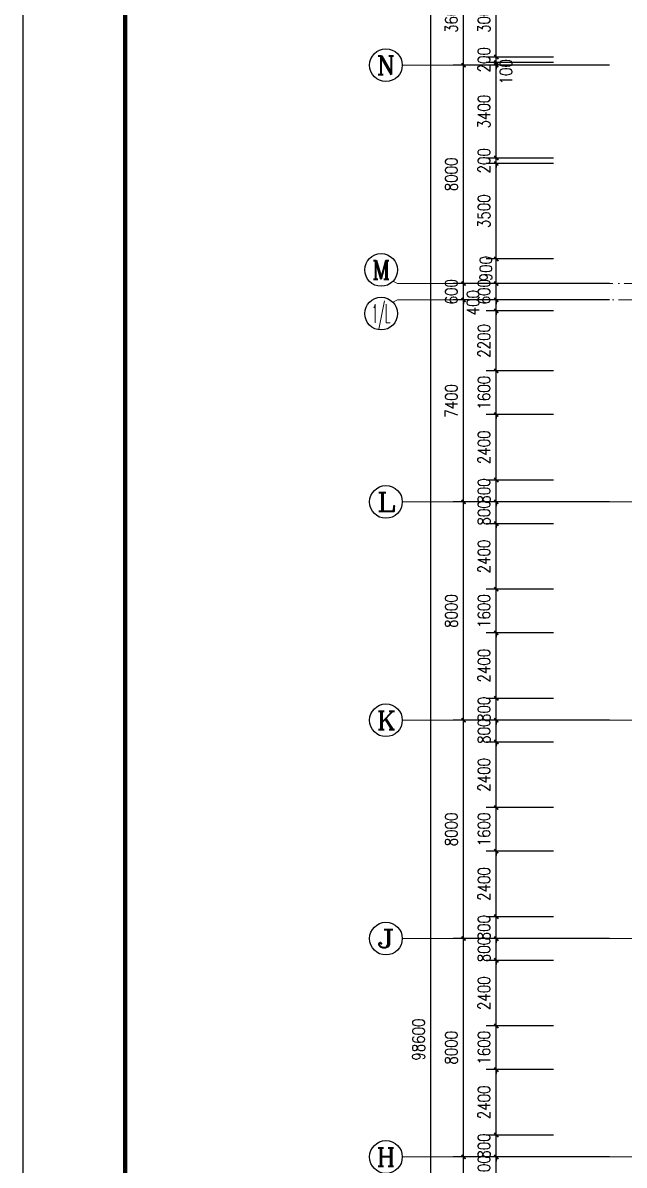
# Model space of a CAD drawing. Extents: x 1417642 to 3570900, y 124798 to 1191112.
# Drawn here: x 1417642 to 1439684, y 184533 to 226385 of the extents above; entities that cross this region are included whole.
import ezdxf
from ezdxf.enums import TextEntityAlignment as Align

# ---------------------------------------------------------------- set-up
doc = ezdxf.new("R2010")
doc.units = 0
doc.header["$LTSCALE"] = 1000
doc.header["$MEASUREMENT"] = 0
doc.linetypes.add('DOTE', pattern=[2.42, 2, -0.2, 0.02, -0.2])
doc.layers.get('0').update_dxf_attribs({"linetype": 'CONTINUOUS'})
doc.layers.get('Defpoints').update_dxf_attribs({"linetype": 'CONTINUOUS'})
for name, color, linetype in [('AXIS', 3, 'CONTINUOUS'), ('AXIS_TEXT', 7, 'CONTINUOUS'), ('DOTE', 1, 'DOTE'), ('PUB_DIM', 3, 'CONTINUOUS'), ('PUB_TITLE', 4, 'CONTINUOUS')]:
    doc.layers.add(name, color=color, linetype=linetype)
doc.styles.add('_TCH_AXIS', font='COMPLEX', dxfattribs={"bigfont": 'GBCBIG'})
doc.styles.add('DIM_FONT', font='SIMPLEX.shx', dxfattribs={"width": 0.8})
doc.dimstyles.new('DIMN150', dxfattribs={"dimscale": 1.5, "dimtxt": 300, "dimasz": 100, "dimexe": 250, "dimexo": 300, "dimgap": 150, "dimtad": 1, "dimdec": 0, "dimzin": 0, "dimdsep": 46, "dimtxsty": 'DIM_FONT', "dimblk": 'ARCHTICK', "dimcen": 0.09, "dimdle": 1.5, "dimclrt": 7, "dimazin": 2, "dimtfac": 1, "dimtdec": 0, "dimtix": 1, "dimtmove": 2, "dimatfit": 3, "dimldrblk": 'ARCHTICK', "dimfxl": 1, "dimtolj": 1, "dimtzin": 0, "dimarcsym": 0})

# ---------------------------------------------------------------- blocks, each defined once
blk = doc.blocks.new('_ArchTick')
at = {"color": 0, "linetype": 'ByBlock', "const_width": 0.4}
blk.add_lwpolyline([(-0.5, -0.5), (0.5, 0.5)], dxfattribs=at)
blk = doc.blocks.new('*D319')
at = {"layer": 'Defpoints', "color": 0}
for p in [(1432597, 238433), (1436104, 238433), (1436104, 139833)]:
    blk.add_point(p, dxfattribs=at)
at = {"layer": 'PUB_DIM', "color": 0, "lineweight": -2}
for p, q in [((1435654, 238433), (1432222, 238433)), ((1432597, 139830), (1432597, 238435)), ((1435654, 139833), (1432222, 139833))]:
    blk.add_line(p, q, dxfattribs=at)
at = {"layer": 'PUB_DIM', "color": 0, "lineweight": -2, "xscale": 150, "yscale": 150, "zscale": 150}
for p, rotation in [((1432597, 238433), 90), ((1432597, 139833), 270)]:
    blk.add_blockref('_ArchTick', p, dxfattribs=dict(at, rotation=rotation))
at = {"layer": 'PUB_DIM', "color": 7, "insert": (1432147, 189133), "char_height": 450, "attachment_point": 5, "rotation": 90, "style": 'DIM_FONT'}
blk.add_mtext('\\A1;98600', dxfattribs=at)
blk = doc.blocks.new('*D321')
at = {"layer": 'AXIS', "color": 0, "lineweight": -2}
for p, q in [((1439146, 228433), (1433422, 228433)), ((1433797, 224830), (1433797, 228435)), ((1439146, 224833), (1433422, 224833))]:
    blk.add_line(p, q, dxfattribs=at)
at = {"layer": 'Defpoints', "color": 0}
for p in [(1433797, 228433), (1439596, 228433), (1439596, 224833)]:
    blk.add_point(p, dxfattribs=at)
at = {"layer": 'AXIS', "color": 0, "lineweight": -2, "xscale": 150, "yscale": 150, "zscale": 150}
for p, rotation in [((1433797, 228433), 90), ((1433797, 224833), 270)]:
    blk.add_blockref('_ArchTick', p, dxfattribs=dict(at, rotation=rotation))
at = {"layer": 'AXIS', "color": 7, "insert": (1433347, 226633), "char_height": 450, "attachment_point": 5, "rotation": 90, "style": 'DIM_FONT'}
blk.add_mtext('\\A1;3600', dxfattribs=at)
blk = doc.blocks.new('*D322')
at = {"layer": 'AXIS', "color": 0, "lineweight": -2}
for p, q in [((1439146, 224833), (1433422, 224833)), ((1433797, 216830), (1433797, 224835)), ((1439146, 216833), (1433422, 216833))]:
    blk.add_line(p, q, dxfattribs=at)
at = {"layer": 'Defpoints', "color": 0}
for p in [(1433797, 224833), (1439596, 224833), (1439596, 216833)]:
    blk.add_point(p, dxfattribs=at)
at = {"layer": 'AXIS', "color": 0, "lineweight": -2, "xscale": 150, "yscale": 150, "zscale": 150}
for p, rotation in [((1433797, 224833), 90), ((1433797, 216833), 270)]:
    blk.add_blockref('_ArchTick', p, dxfattribs=dict(at, rotation=rotation))
at = {"layer": 'AXIS', "color": 7, "insert": (1433347, 220833), "char_height": 450, "attachment_point": 5, "rotation": 90, "style": 'DIM_FONT'}
blk.add_mtext('\\A1;8000', dxfattribs=at)
blk = doc.blocks.new('*D323')
at = {"layer": 'AXIS', "color": 0, "lineweight": -2}
for p, q in [((1439146, 216833), (1433422, 216833)), ((1433797, 216833), (1433797, 216983)), ((1433797, 216233), (1433797, 216833)), ((1439146, 216233), (1433422, 216233)), ((1433797, 216233), (1433797, 216083))]:
    blk.add_line(p, q, dxfattribs=at)
at = {"layer": 'Defpoints', "color": 0}
for p in [(1433797, 216833), (1439596, 216833), (1439596, 216233)]:
    blk.add_point(p, dxfattribs=at)
at = {"layer": 'AXIS', "color": 0, "lineweight": -2, "xscale": 150, "yscale": 150, "zscale": 150}
for p, rotation in [((1433797, 216833), 270), ((1433797, 216233), 90)]:
    blk.add_blockref('_ArchTick', p, dxfattribs=dict(at, rotation=rotation))
at = {"layer": 'AXIS', "color": 7, "insert": (1433347, 216533), "char_height": 450, "attachment_point": 5, "rotation": 90, "style": 'DIM_FONT'}
blk.add_mtext('\\A1;600', dxfattribs=at)
blk = doc.blocks.new('*D324')
at = {"layer": 'AXIS', "color": 0, "lineweight": -2}
for p, q in [((1439146, 216233), (1433422, 216233)), ((1433797, 208830), (1433797, 216235)), ((1439146, 208833), (1433422, 208833))]:
    blk.add_line(p, q, dxfattribs=at)
at = {"layer": 'Defpoints', "color": 0}
for p in [(1433797, 216233), (1439596, 216233), (1439596, 208833)]:
    blk.add_point(p, dxfattribs=at)
at = {"layer": 'AXIS', "color": 0, "lineweight": -2, "xscale": 150, "yscale": 150, "zscale": 150}
for p, rotation in [((1433797, 216233), 90), ((1433797, 208833), 270)]:
    blk.add_blockref('_ArchTick', p, dxfattribs=dict(at, rotation=rotation))
at = {"layer": 'AXIS', "color": 7, "insert": (1433347, 212533), "char_height": 450, "attachment_point": 5, "rotation": 90, "style": 'DIM_FONT'}
blk.add_mtext('\\A1;7400', dxfattribs=at)
blk = doc.blocks.new('*D325')
at = {"layer": 'AXIS', "color": 0, "lineweight": -2}
for p, q in [((1439146, 208833), (1433422, 208833)), ((1433797, 200830), (1433797, 208835)), ((1439146, 200833), (1433422, 200833))]:
    blk.add_line(p, q, dxfattribs=at)
at = {"layer": 'Defpoints', "color": 0}
for p in [(1433797, 208833), (1439596, 208833), (1439596, 200833)]:
    blk.add_point(p, dxfattribs=at)
at = {"layer": 'AXIS', "color": 0, "lineweight": -2, "xscale": 150, "yscale": 150, "zscale": 150}
for p, rotation in [((1433797, 208833), 90), ((1433797, 200833), 270)]:
    blk.add_blockref('_ArchTick', p, dxfattribs=dict(at, rotation=rotation))
at = {"layer": 'AXIS', "color": 7, "insert": (1433347, 204833), "char_height": 450, "attachment_point": 5, "rotation": 90, "style": 'DIM_FONT'}
blk.add_mtext('\\A1;8000', dxfattribs=at)
blk = doc.blocks.new('*D326')
at = {"layer": 'AXIS', "color": 0, "lineweight": -2}
for p, q in [((1439146, 200833), (1433422, 200833)), ((1433797, 192830), (1433797, 200835)), ((1439146, 192833), (1433422, 192833))]:
    blk.add_line(p, q, dxfattribs=at)
at = {"layer": 'Defpoints', "color": 0}
for p in [(1433797, 200833), (1439596, 200833), (1439596, 192833)]:
    blk.add_point(p, dxfattribs=at)
at = {"layer": 'AXIS', "color": 0, "lineweight": -2, "xscale": 150, "yscale": 150, "zscale": 150}
for p, rotation in [((1433797, 200833), 90), ((1433797, 192833), 270)]:
    blk.add_blockref('_ArchTick', p, dxfattribs=dict(at, rotation=rotation))
at = {"layer": 'AXIS', "color": 7, "insert": (1433347, 196833), "char_height": 450, "attachment_point": 5, "rotation": 90, "style": 'DIM_FONT'}
blk.add_mtext('\\A1;8000', dxfattribs=at)
blk = doc.blocks.new('*D327')
at = {"layer": 'AXIS', "color": 0, "lineweight": -2}
for p, q in [((1439146, 192833), (1433422, 192833)), ((1433797, 184830), (1433797, 192835)), ((1439146, 184833), (1433422, 184833))]:
    blk.add_line(p, q, dxfattribs=at)
at = {"layer": 'Defpoints', "color": 0}
for p in [(1433797, 192833), (1439596, 192833), (1439596, 184833)]:
    blk.add_point(p, dxfattribs=at)
at = {"layer": 'AXIS', "color": 0, "lineweight": -2, "xscale": 150, "yscale": 150, "zscale": 150}
for p, rotation in [((1433797, 192833), 90), ((1433797, 184833), 270)]:
    blk.add_blockref('_ArchTick', p, dxfattribs=dict(at, rotation=rotation))
at = {"layer": 'AXIS', "color": 7, "insert": (1433347, 188833), "char_height": 450, "attachment_point": 5, "rotation": 90, "style": 'DIM_FONT'}
blk.add_mtext('\\A1;8000', dxfattribs=at)
blk = doc.blocks.new('*D328')
at = {"layer": 'AXIS', "color": 0, "lineweight": -2}
for p, q in [((1439146, 184833), (1433422, 184833)), ((1433797, 176830), (1433797, 184835)), ((1439146, 176833), (1433422, 176833))]:
    blk.add_line(p, q, dxfattribs=at)
at = {"layer": 'Defpoints', "color": 0}
for p in [(1433797, 184833), (1439596, 184833), (1439596, 176833)]:
    blk.add_point(p, dxfattribs=at)
at = {"layer": 'AXIS', "color": 0, "lineweight": -2, "xscale": 150, "yscale": 150, "zscale": 150}
for p, rotation in [((1433797, 184833), 90), ((1433797, 176833), 270)]:
    blk.add_blockref('_ArchTick', p, dxfattribs=dict(at, rotation=rotation))
at = {"layer": 'AXIS', "color": 7, "insert": (1433347, 180833), "char_height": 450, "attachment_point": 5, "rotation": 90, "style": 'DIM_FONT'}
blk.add_mtext('\\A1;8000', dxfattribs=at)
blk = doc.blocks.new('*D394')
at = {"layer": 'Defpoints', "color": 0}
for p in [(1434997, 216833), (1437546, 216833), (1437546, 216233)]:
    blk.add_point(p, dxfattribs=at)
at = {"layer": 'PUB_DIM', "color": 0, "lineweight": -2}
for p, q in [((1437096, 216833), (1434622, 216833)), ((1434997, 216833), (1434997, 216983)), ((1434997, 216233), (1434997, 216833)), ((1437096, 216233), (1434622, 216233)), ((1434997, 216233), (1434997, 216083))]:
    blk.add_line(p, q, dxfattribs=at)
at = {"layer": 'PUB_DIM', "color": 0, "lineweight": -2, "xscale": 150, "yscale": 150, "zscale": 150}
for p, rotation in [((1434997, 216833), 270), ((1434997, 216233), 90)]:
    blk.add_blockref('_ArchTick', p, dxfattribs=dict(at, rotation=rotation))
at = {"layer": 'PUB_DIM', "color": 7, "insert": (1434547, 216533), "char_height": 450, "attachment_point": 5, "rotation": 90, "style": 'DIM_FONT'}
blk.add_mtext('\\A1;600', dxfattribs=at)
blk = doc.blocks.new('*D395')
at = {"layer": 'Defpoints', "color": 0}
for p in [(1434997, 216233), (1437546, 216233), (1437546, 215833)]:
    blk.add_point(p, dxfattribs=at)
at = {"layer": 'PUB_DIM', "color": 0, "lineweight": -2}
for p, q in [((1434997, 216233), (1434997, 216383)), ((1437096, 216233), (1434622, 216233)), ((1434997, 215833), (1434997, 216233)), ((1437096, 215833), (1434622, 215833)), ((1434997, 215833), (1434997, 215683))]:
    blk.add_line(p, q, dxfattribs=at)
at = {"layer": 'PUB_DIM', "color": 0, "lineweight": -2, "xscale": 150, "yscale": 150, "zscale": 150}
for p, rotation in [((1434997, 216233), 270), ((1434997, 215833), 90)]:
    blk.add_blockref('_ArchTick', p, dxfattribs=dict(at, rotation=rotation))
at = {"layer": 'PUB_DIM', "color": 7, "insert": (1434145, 216133), "char_height": 450, "attachment_point": 5, "rotation": 90, "style": 'DIM_FONT'}
blk.add_mtext('\\A1;400', dxfattribs=at)
blk = doc.blocks.new('*D396')
at = {"layer": 'Defpoints', "color": 0}
for p in [(1434997, 215833), (1437546, 215833), (1437546, 213633)]:
    blk.add_point(p, dxfattribs=at)
at = {"layer": 'PUB_DIM', "color": 0, "lineweight": -2}
for p, q in [((1437096, 215833), (1434622, 215833)), ((1434997, 213630), (1434997, 215835)), ((1437096, 213633), (1434622, 213633))]:
    blk.add_line(p, q, dxfattribs=at)
at = {"layer": 'PUB_DIM', "color": 0, "lineweight": -2, "xscale": 150, "yscale": 150, "zscale": 150}
for p, rotation in [((1434997, 215833), 90), ((1434997, 213633), 270)]:
    blk.add_blockref('_ArchTick', p, dxfattribs=dict(at, rotation=rotation))
at = {"layer": 'PUB_DIM', "color": 7, "insert": (1434547, 214733), "char_height": 450, "attachment_point": 5, "rotation": 90, "style": 'DIM_FONT'}
blk.add_mtext('\\A1;2200', dxfattribs=at)
blk = doc.blocks.new('*D397')
at = {"layer": 'Defpoints', "color": 0}
for p in [(1434997, 213633), (1437546, 213633), (1437546, 212033)]:
    blk.add_point(p, dxfattribs=at)
at = {"layer": 'PUB_DIM', "color": 0, "lineweight": -2}
for p, q in [((1437096, 213633), (1434622, 213633)), ((1434997, 213633), (1434997, 213783)), ((1434997, 212033), (1434997, 213633)), ((1437096, 212033), (1434622, 212033)), ((1434997, 212033), (1434997, 211883))]:
    blk.add_line(p, q, dxfattribs=at)
at = {"layer": 'PUB_DIM', "color": 0, "lineweight": -2, "xscale": 150, "yscale": 150, "zscale": 150}
for p, rotation in [((1434997, 213633), 270), ((1434997, 212033), 90)]:
    blk.add_blockref('_ArchTick', p, dxfattribs=dict(at, rotation=rotation))
at = {"layer": 'PUB_DIM', "color": 7, "insert": (1434547, 212833), "char_height": 450, "attachment_point": 5, "rotation": 90, "style": 'DIM_FONT'}
blk.add_mtext('\\A1;1600', dxfattribs=at)
blk = doc.blocks.new('*D398')
at = {"layer": 'Defpoints', "color": 0}
for p in [(1434997, 212033), (1437546, 212033), (1437546, 209633)]:
    blk.add_point(p, dxfattribs=at)
at = {"layer": 'PUB_DIM', "color": 0, "lineweight": -2}
for p, q in [((1437096, 212033), (1434622, 212033)), ((1434997, 209630), (1434997, 212035)), ((1437096, 209633), (1434622, 209633))]:
    blk.add_line(p, q, dxfattribs=at)
at = {"layer": 'PUB_DIM', "color": 0, "lineweight": -2, "xscale": 150, "yscale": 150, "zscale": 150}
for p, rotation in [((1434997, 212033), 90), ((1434997, 209633), 270)]:
    blk.add_blockref('_ArchTick', p, dxfattribs=dict(at, rotation=rotation))
at = {"layer": 'PUB_DIM', "color": 7, "insert": (1434547, 210833), "char_height": 450, "attachment_point": 5, "rotation": 90, "style": 'DIM_FONT'}
blk.add_mtext('\\A1;2400', dxfattribs=at)
blk = doc.blocks.new('*D399')
at = {"layer": 'Defpoints', "color": 0}
for p in [(1434997, 209633), (1437546, 209633), (1437546, 208833)]:
    blk.add_point(p, dxfattribs=at)
at = {"layer": 'PUB_DIM', "color": 0, "lineweight": -2}
for p, q in [((1434997, 209633), (1434997, 209783)), ((1437096, 209633), (1434622, 209633)), ((1434997, 208833), (1434997, 209633)), ((1437096, 208833), (1434622, 208833)), ((1434997, 208833), (1434997, 208683))]:
    blk.add_line(p, q, dxfattribs=at)
at = {"layer": 'PUB_DIM', "color": 0, "lineweight": -2, "xscale": 150, "yscale": 150, "zscale": 150}
for p, rotation in [((1434997, 209633), 270), ((1434997, 208833), 90)]:
    blk.add_blockref('_ArchTick', p, dxfattribs=dict(at, rotation=rotation))
at = {"layer": 'PUB_DIM', "color": 7, "insert": (1434547, 209233), "char_height": 450, "attachment_point": 5, "rotation": 90, "style": 'DIM_FONT'}
blk.add_mtext('\\A1;800', dxfattribs=at)
blk = doc.blocks.new('*D400')
at = {"layer": 'Defpoints', "color": 0}
for p in [(1434997, 208833), (1437546, 208833), (1437546, 208033)]:
    blk.add_point(p, dxfattribs=at)
at = {"layer": 'PUB_DIM', "color": 0, "lineweight": -2}
for p, q in [((1434997, 208833), (1434997, 208983)), ((1437096, 208833), (1434622, 208833)), ((1434997, 208033), (1434997, 208833)), ((1437096, 208033), (1434622, 208033)), ((1434997, 208033), (1434997, 207883))]:
    blk.add_line(p, q, dxfattribs=at)
at = {"layer": 'PUB_DIM', "color": 0, "lineweight": -2, "xscale": 150, "yscale": 150, "zscale": 150}
for p, rotation in [((1434997, 208833), 270), ((1434997, 208033), 90)]:
    blk.add_blockref('_ArchTick', p, dxfattribs=dict(at, rotation=rotation))
at = {"layer": 'PUB_DIM', "color": 7, "insert": (1434547, 208433), "char_height": 450, "attachment_point": 5, "rotation": 90, "style": 'DIM_FONT'}
blk.add_mtext('\\A1;800', dxfattribs=at)
blk = doc.blocks.new('*D401')
at = {"layer": 'Defpoints', "color": 0}
for p in [(1434997, 208033), (1437546, 208033), (1437546, 205633)]:
    blk.add_point(p, dxfattribs=at)
at = {"layer": 'PUB_DIM', "color": 0, "lineweight": -2}
for p, q in [((1437096, 208033), (1434622, 208033)), ((1434997, 205630), (1434997, 208035)), ((1437096, 205633), (1434622, 205633))]:
    blk.add_line(p, q, dxfattribs=at)
at = {"layer": 'PUB_DIM', "color": 0, "lineweight": -2, "xscale": 150, "yscale": 150, "zscale": 150}
for p, rotation in [((1434997, 208033), 90), ((1434997, 205633), 270)]:
    blk.add_blockref('_ArchTick', p, dxfattribs=dict(at, rotation=rotation))
at = {"layer": 'PUB_DIM', "color": 7, "insert": (1434547, 206833), "char_height": 450, "attachment_point": 5, "rotation": 90, "style": 'DIM_FONT'}
blk.add_mtext('\\A1;2400', dxfattribs=at)
blk = doc.blocks.new('*D402')
at = {"layer": 'Defpoints', "color": 0}
for p in [(1434997, 205633), (1437546, 205633), (1437546, 204033)]:
    blk.add_point(p, dxfattribs=at)
at = {"layer": 'PUB_DIM', "color": 0, "lineweight": -2}
for p, q in [((1437096, 205633), (1434622, 205633)), ((1434997, 205633), (1434997, 205783)), ((1434997, 204033), (1434997, 205633)), ((1437096, 204033), (1434622, 204033)), ((1434997, 204033), (1434997, 203883))]:
    blk.add_line(p, q, dxfattribs=at)
at = {"layer": 'PUB_DIM', "color": 0, "lineweight": -2, "xscale": 150, "yscale": 150, "zscale": 150}
for p, rotation in [((1434997, 205633), 270), ((1434997, 204033), 90)]:
    blk.add_blockref('_ArchTick', p, dxfattribs=dict(at, rotation=rotation))
at = {"layer": 'PUB_DIM', "color": 7, "insert": (1434547, 204833), "char_height": 450, "attachment_point": 5, "rotation": 90, "style": 'DIM_FONT'}
blk.add_mtext('\\A1;1600', dxfattribs=at)
blk = doc.blocks.new('*D403')
at = {"layer": 'Defpoints', "color": 0}
for p in [(1434997, 204033), (1437546, 204033), (1437546, 201633)]:
    blk.add_point(p, dxfattribs=at)
at = {"layer": 'PUB_DIM', "color": 0, "lineweight": -2}
for p, q in [((1437096, 204033), (1434622, 204033)), ((1434997, 201630), (1434997, 204035)), ((1437096, 201633), (1434622, 201633))]:
    blk.add_line(p, q, dxfattribs=at)
at = {"layer": 'PUB_DIM', "color": 0, "lineweight": -2, "xscale": 150, "yscale": 150, "zscale": 150}
for p, rotation in [((1434997, 204033), 90), ((1434997, 201633), 270)]:
    blk.add_blockref('_ArchTick', p, dxfattribs=dict(at, rotation=rotation))
at = {"layer": 'PUB_DIM', "color": 7, "insert": (1434547, 202833), "char_height": 450, "attachment_point": 5, "rotation": 90, "style": 'DIM_FONT'}
blk.add_mtext('\\A1;2400', dxfattribs=at)
blk = doc.blocks.new('*D404')
at = {"layer": 'Defpoints', "color": 0}
for p in [(1434997, 201633), (1437546, 201633), (1437546, 200833)]:
    blk.add_point(p, dxfattribs=at)
at = {"layer": 'PUB_DIM', "color": 0, "lineweight": -2}
for p, q in [((1434997, 201633), (1434997, 201783)), ((1437096, 201633), (1434622, 201633)), ((1434997, 200833), (1434997, 201633)), ((1437096, 200833), (1434622, 200833)), ((1434997, 200833), (1434997, 200683))]:
    blk.add_line(p, q, dxfattribs=at)
at = {"layer": 'PUB_DIM', "color": 0, "lineweight": -2, "xscale": 150, "yscale": 150, "zscale": 150}
for p, rotation in [((1434997, 201633), 270), ((1434997, 200833), 90)]:
    blk.add_blockref('_ArchTick', p, dxfattribs=dict(at, rotation=rotation))
at = {"layer": 'PUB_DIM', "color": 7, "insert": (1434547, 201233), "char_height": 450, "attachment_point": 5, "rotation": 90, "style": 'DIM_FONT'}
blk.add_mtext('\\A1;800', dxfattribs=at)
blk = doc.blocks.new('*D405')
at = {"layer": 'Defpoints', "color": 0}
for p in [(1434997, 200833), (1437546, 200833), (1437546, 200033)]:
    blk.add_point(p, dxfattribs=at)
at = {"layer": 'PUB_DIM', "color": 0, "lineweight": -2}
for p, q in [((1434997, 200833), (1434997, 200983)), ((1437096, 200833), (1434622, 200833)), ((1434997, 200033), (1434997, 200833)), ((1437096, 200033), (1434622, 200033)), ((1434997, 200033), (1434997, 199883))]:
    blk.add_line(p, q, dxfattribs=at)
at = {"layer": 'PUB_DIM', "color": 0, "lineweight": -2, "xscale": 150, "yscale": 150, "zscale": 150}
for p, rotation in [((1434997, 200833), 270), ((1434997, 200033), 90)]:
    blk.add_blockref('_ArchTick', p, dxfattribs=dict(at, rotation=rotation))
at = {"layer": 'PUB_DIM', "color": 7, "insert": (1434547, 200433), "char_height": 450, "attachment_point": 5, "rotation": 90, "style": 'DIM_FONT'}
blk.add_mtext('\\A1;800', dxfattribs=at)
blk = doc.blocks.new('*D406')
at = {"layer": 'Defpoints', "color": 0}
for p in [(1434997, 200033), (1437546, 200033), (1437546, 197633)]:
    blk.add_point(p, dxfattribs=at)
at = {"layer": 'PUB_DIM', "color": 0, "lineweight": -2}
for p, q in [((1437096, 200033), (1434622, 200033)), ((1434997, 197630), (1434997, 200035)), ((1437096, 197633), (1434622, 197633))]:
    blk.add_line(p, q, dxfattribs=at)
at = {"layer": 'PUB_DIM', "color": 0, "lineweight": -2, "xscale": 150, "yscale": 150, "zscale": 150}
for p, rotation in [((1434997, 200033), 90), ((1434997, 197633), 270)]:
    blk.add_blockref('_ArchTick', p, dxfattribs=dict(at, rotation=rotation))
at = {"layer": 'PUB_DIM', "color": 7, "insert": (1434547, 198833), "char_height": 450, "attachment_point": 5, "rotation": 90, "style": 'DIM_FONT'}
blk.add_mtext('\\A1;2400', dxfattribs=at)
blk = doc.blocks.new('*D407')
at = {"layer": 'Defpoints', "color": 0}
for p in [(1434997, 197633), (1437546, 197633), (1437546, 196033)]:
    blk.add_point(p, dxfattribs=at)
at = {"layer": 'PUB_DIM', "color": 0, "lineweight": -2}
for p, q in [((1437096, 197633), (1434622, 197633)), ((1434997, 197633), (1434997, 197783)), ((1434997, 196033), (1434997, 197633)), ((1437096, 196033), (1434622, 196033)), ((1434997, 196033), (1434997, 195883))]:
    blk.add_line(p, q, dxfattribs=at)
at = {"layer": 'PUB_DIM', "color": 0, "lineweight": -2, "xscale": 150, "yscale": 150, "zscale": 150}
for p, rotation in [((1434997, 197633), 270), ((1434997, 196033), 90)]:
    blk.add_blockref('_ArchTick', p, dxfattribs=dict(at, rotation=rotation))
at = {"layer": 'PUB_DIM', "color": 7, "insert": (1434547, 196833), "char_height": 450, "attachment_point": 5, "rotation": 90, "style": 'DIM_FONT'}
blk.add_mtext('\\A1;1600', dxfattribs=at)
blk = doc.blocks.new('*D408')
at = {"layer": 'Defpoints', "color": 0}
for p in [(1434997, 196033), (1437546, 196033), (1437546, 193633)]:
    blk.add_point(p, dxfattribs=at)
at = {"layer": 'PUB_DIM', "color": 0, "lineweight": -2}
for p, q in [((1437096, 196033), (1434622, 196033)), ((1434997, 193630), (1434997, 196035)), ((1437096, 193633), (1434622, 193633))]:
    blk.add_line(p, q, dxfattribs=at)
at = {"layer": 'PUB_DIM', "color": 0, "lineweight": -2, "xscale": 150, "yscale": 150, "zscale": 150}
for p, rotation in [((1434997, 196033), 90), ((1434997, 193633), 270)]:
    blk.add_blockref('_ArchTick', p, dxfattribs=dict(at, rotation=rotation))
at = {"layer": 'PUB_DIM', "color": 7, "insert": (1434547, 194833), "char_height": 450, "attachment_point": 5, "rotation": 90, "style": 'DIM_FONT'}
blk.add_mtext('\\A1;2400', dxfattribs=at)
blk = doc.blocks.new('*D409')
at = {"layer": 'Defpoints', "color": 0}
for p in [(1434997, 193633), (1437546, 193633), (1437546, 192833)]:
    blk.add_point(p, dxfattribs=at)
at = {"layer": 'PUB_DIM', "color": 0, "lineweight": -2}
for p, q in [((1434997, 193633), (1434997, 193783)), ((1437096, 193633), (1434622, 193633)), ((1434997, 192833), (1434997, 193633)), ((1437096, 192833), (1434622, 192833)), ((1434997, 192833), (1434997, 192683))]:
    blk.add_line(p, q, dxfattribs=at)
at = {"layer": 'PUB_DIM', "color": 0, "lineweight": -2, "xscale": 150, "yscale": 150, "zscale": 150}
for p, rotation in [((1434997, 193633), 270), ((1434997, 192833), 90)]:
    blk.add_blockref('_ArchTick', p, dxfattribs=dict(at, rotation=rotation))
at = {"layer": 'PUB_DIM', "color": 7, "insert": (1434547, 193233), "char_height": 450, "attachment_point": 5, "rotation": 90, "style": 'DIM_FONT'}
blk.add_mtext('\\A1;800', dxfattribs=at)
blk = doc.blocks.new('*D410')
at = {"layer": 'Defpoints', "color": 0}
for p in [(1434997, 192833), (1437546, 192833), (1437546, 192033)]:
    blk.add_point(p, dxfattribs=at)
at = {"layer": 'PUB_DIM', "color": 0, "lineweight": -2}
for p, q in [((1434997, 192833), (1434997, 192983)), ((1437096, 192833), (1434622, 192833)), ((1434997, 192033), (1434997, 192833)), ((1437096, 192033), (1434622, 192033)), ((1434997, 192033), (1434997, 191883))]:
    blk.add_line(p, q, dxfattribs=at)
at = {"layer": 'PUB_DIM', "color": 0, "lineweight": -2, "xscale": 150, "yscale": 150, "zscale": 150}
for p, rotation in [((1434997, 192833), 270), ((1434997, 192033), 90)]:
    blk.add_blockref('_ArchTick', p, dxfattribs=dict(at, rotation=rotation))
at = {"layer": 'PUB_DIM', "color": 7, "insert": (1434547, 192433), "char_height": 450, "attachment_point": 5, "rotation": 90, "style": 'DIM_FONT'}
blk.add_mtext('\\A1;800', dxfattribs=at)
blk = doc.blocks.new('*D411')
at = {"layer": 'Defpoints', "color": 0}
for p in [(1434997, 192033), (1437546, 192033), (1437546, 189633)]:
    blk.add_point(p, dxfattribs=at)
at = {"layer": 'PUB_DIM', "color": 0, "lineweight": -2}
for p, q in [((1437096, 192033), (1434622, 192033)), ((1434997, 189630), (1434997, 192035)), ((1437096, 189633), (1434622, 189633))]:
    blk.add_line(p, q, dxfattribs=at)
at = {"layer": 'PUB_DIM', "color": 0, "lineweight": -2, "xscale": 150, "yscale": 150, "zscale": 150}
for p, rotation in [((1434997, 192033), 90), ((1434997, 189633), 270)]:
    blk.add_blockref('_ArchTick', p, dxfattribs=dict(at, rotation=rotation))
at = {"layer": 'PUB_DIM', "color": 7, "insert": (1434547, 190833), "char_height": 450, "attachment_point": 5, "rotation": 90, "style": 'DIM_FONT'}
blk.add_mtext('\\A1;2400', dxfattribs=at)
blk = doc.blocks.new('*D412')
at = {"layer": 'Defpoints', "color": 0}
for p in [(1434997, 189633), (1437546, 189633), (1437546, 188033)]:
    blk.add_point(p, dxfattribs=at)
at = {"layer": 'PUB_DIM', "color": 0, "lineweight": -2}
for p, q in [((1437096, 189633), (1434622, 189633)), ((1434997, 189633), (1434997, 189783)), ((1434997, 188033), (1434997, 189633)), ((1437096, 188033), (1434622, 188033)), ((1434997, 188033), (1434997, 187883))]:
    blk.add_line(p, q, dxfattribs=at)
at = {"layer": 'PUB_DIM', "color": 0, "lineweight": -2, "xscale": 150, "yscale": 150, "zscale": 150}
for p, rotation in [((1434997, 189633), 270), ((1434997, 188033), 90)]:
    blk.add_blockref('_ArchTick', p, dxfattribs=dict(at, rotation=rotation))
at = {"layer": 'PUB_DIM', "color": 7, "insert": (1434547, 188833), "char_height": 450, "attachment_point": 5, "rotation": 90, "style": 'DIM_FONT'}
blk.add_mtext('\\A1;1600', dxfattribs=at)
blk = doc.blocks.new('*D413')
at = {"layer": 'Defpoints', "color": 0}
for p in [(1434997, 188033), (1437546, 188033), (1437546, 185633)]:
    blk.add_point(p, dxfattribs=at)
at = {"layer": 'PUB_DIM', "color": 0, "lineweight": -2}
for p, q in [((1437096, 188033), (1434622, 188033)), ((1434997, 185630), (1434997, 188035)), ((1437096, 185633), (1434622, 185633))]:
    blk.add_line(p, q, dxfattribs=at)
at = {"layer": 'PUB_DIM', "color": 0, "lineweight": -2, "xscale": 150, "yscale": 150, "zscale": 150}
for p, rotation in [((1434997, 188033), 90), ((1434997, 185633), 270)]:
    blk.add_blockref('_ArchTick', p, dxfattribs=dict(at, rotation=rotation))
at = {"layer": 'PUB_DIM', "color": 7, "insert": (1434547, 186833), "char_height": 450, "attachment_point": 5, "rotation": 90, "style": 'DIM_FONT'}
blk.add_mtext('\\A1;2400', dxfattribs=at)
blk = doc.blocks.new('*D414')
at = {"layer": 'Defpoints', "color": 0}
for p in [(1434997, 185633), (1437546, 185633), (1437546, 184833)]:
    blk.add_point(p, dxfattribs=at)
at = {"layer": 'PUB_DIM', "color": 0, "lineweight": -2}
for p, q in [((1437096, 185633), (1434622, 185633)), ((1434997, 185633), (1434997, 185783)), ((1434997, 184833), (1434997, 185633)), ((1437096, 184833), (1434622, 184833)), ((1434997, 184833), (1434997, 184683))]:
    blk.add_line(p, q, dxfattribs=at)
at = {"layer": 'PUB_DIM', "color": 0, "lineweight": -2, "xscale": 150, "yscale": 150, "zscale": 150}
for p, rotation in [((1434997, 185633), 270), ((1434997, 184833), 90)]:
    blk.add_blockref('_ArchTick', p, dxfattribs=dict(at, rotation=rotation))
at = {"layer": 'PUB_DIM', "color": 7, "insert": (1434547, 185233), "char_height": 450, "attachment_point": 5, "rotation": 90, "style": 'DIM_FONT'}
blk.add_mtext('\\A1;800', dxfattribs=at)
blk = doc.blocks.new('*D415')
at = {"layer": 'Defpoints', "color": 0}
for p in [(1434997, 184833), (1437546, 184833), (1437546, 184033)]:
    blk.add_point(p, dxfattribs=at)
at = {"layer": 'PUB_DIM', "color": 0, "lineweight": -2}
for p, q in [((1437096, 184833), (1434622, 184833)), ((1434997, 184833), (1434997, 184983)), ((1434997, 184033), (1434997, 184833)), ((1437096, 184033), (1434622, 184033)), ((1434997, 184033), (1434997, 183883))]:
    blk.add_line(p, q, dxfattribs=at)
at = {"layer": 'PUB_DIM', "color": 0, "lineweight": -2, "xscale": 150, "yscale": 150, "zscale": 150}
for p, rotation in [((1434997, 184833), 270), ((1434997, 184033), 90)]:
    blk.add_blockref('_ArchTick', p, dxfattribs=dict(at, rotation=rotation))
at = {"layer": 'PUB_DIM', "color": 7, "insert": (1434547, 184433), "char_height": 450, "attachment_point": 5, "rotation": 90, "style": 'DIM_FONT'}
blk.add_mtext('\\A1;800', dxfattribs=at)
blk = doc.blocks.new('*D748')
at = {"layer": 'Defpoints', "color": 0}
for p in [(1434997, 228133), (1437546, 228133), (1437546, 225133)]:
    blk.add_point(p, dxfattribs=at)
at = {"layer": 'PUB_DIM', "color": 0, "lineweight": -2}
for p, q in [((1437096, 228133), (1434622, 228133)), ((1434997, 225130), (1434997, 228135)), ((1437096, 225133), (1434622, 225133))]:
    blk.add_line(p, q, dxfattribs=at)
at = {"layer": 'PUB_DIM', "color": 0, "lineweight": -2, "xscale": 150, "yscale": 150, "zscale": 150}
for p, rotation in [((1434997, 228133), 90), ((1434997, 225133), 270)]:
    blk.add_blockref('_ArchTick', p, dxfattribs=dict(at, rotation=rotation))
at = {"layer": 'PUB_DIM', "color": 7, "insert": (1434547, 226633), "char_height": 450, "attachment_point": 5, "rotation": 90, "style": 'DIM_FONT'}
blk.add_mtext('\\A1;3000', dxfattribs=at)
blk = doc.blocks.new('*D749')
at = {"layer": 'Defpoints', "color": 0}
for p in [(1434997, 225133), (1437546, 225133), (1437546, 224933)]:
    blk.add_point(p, dxfattribs=at)
at = {"layer": 'PUB_DIM', "color": 0, "lineweight": -2}
for p, q in [((1434997, 225133), (1434997, 225283)), ((1437096, 225133), (1434622, 225133)), ((1437096, 224933), (1434622, 224933)), ((1434997, 224933), (1434997, 225133)), ((1434997, 224933), (1434997, 224783))]:
    blk.add_line(p, q, dxfattribs=at)
at = {"layer": 'PUB_DIM', "color": 0, "lineweight": -2, "xscale": 150, "yscale": 150, "zscale": 150}
for p, rotation in [((1434997, 225133), 270), ((1434997, 224933), 90)]:
    blk.add_blockref('_ArchTick', p, dxfattribs=dict(at, rotation=rotation))
at = {"layer": 'PUB_DIM', "color": 7, "insert": (1434547, 225033), "char_height": 450, "attachment_point": 5, "rotation": 90, "style": 'DIM_FONT'}
blk.add_mtext('\\A1;200', dxfattribs=at)
blk = doc.blocks.new('*D750')
at = {"layer": 'Defpoints', "color": 0}
for p in [(1434997, 224933), (1437546, 224933), (1437546, 224833)]:
    blk.add_point(p, dxfattribs=at)
at = {"layer": 'PUB_DIM', "color": 0, "lineweight": -2}
for p, q in [((1437096, 224933), (1434622, 224933)), ((1437096, 224833), (1434622, 224833)), ((1434997, 224933), (1434997, 225083)), ((1434997, 224833), (1434997, 224933)), ((1434997, 224833), (1434997, 224683))]:
    blk.add_line(p, q, dxfattribs=at)
at = {"layer": 'PUB_DIM', "color": 0, "lineweight": -2, "xscale": 150, "yscale": 150, "zscale": 150}
for p, rotation in [((1434997, 224933), 270), ((1434997, 224833), 90)]:
    blk.add_blockref('_ArchTick', p, dxfattribs=dict(at, rotation=rotation))
at = {"layer": 'PUB_DIM', "color": 7, "insert": (1435348, 224593), "char_height": 450, "attachment_point": 5, "rotation": 90, "style": 'DIM_FONT'}
blk.add_mtext('\\A1;100', dxfattribs=at)
blk = doc.blocks.new('*D751')
at = {"layer": 'Defpoints', "color": 0}
for p in [(1434997, 224833), (1437546, 224833), (1437546, 221433)]:
    blk.add_point(p, dxfattribs=at)
at = {"layer": 'PUB_DIM', "color": 0, "lineweight": -2}
for p, q in [((1437096, 224833), (1434622, 224833)), ((1434997, 221430), (1434997, 224835)), ((1437096, 221433), (1434622, 221433))]:
    blk.add_line(p, q, dxfattribs=at)
at = {"layer": 'PUB_DIM', "color": 0, "lineweight": -2, "xscale": 150, "yscale": 150, "zscale": 150}
for p, rotation in [((1434997, 224833), 90), ((1434997, 221433), 270)]:
    blk.add_blockref('_ArchTick', p, dxfattribs=dict(at, rotation=rotation))
at = {"layer": 'PUB_DIM', "color": 7, "insert": (1434547, 223133), "char_height": 450, "attachment_point": 5, "rotation": 90, "style": 'DIM_FONT'}
blk.add_mtext('\\A1;3400', dxfattribs=at)
blk = doc.blocks.new('*D752')
at = {"layer": 'Defpoints', "color": 0}
for p in [(1434997, 221433), (1437546, 221433), (1437546, 221233)]:
    blk.add_point(p, dxfattribs=at)
at = {"layer": 'PUB_DIM', "color": 0, "lineweight": -2}
for p, q in [((1437096, 221433), (1434622, 221433)), ((1434997, 221433), (1434997, 221583)), ((1434997, 221233), (1434997, 221433)), ((1437096, 221233), (1434622, 221233)), ((1434997, 221233), (1434997, 221083))]:
    blk.add_line(p, q, dxfattribs=at)
at = {"layer": 'PUB_DIM', "color": 0, "lineweight": -2, "xscale": 150, "yscale": 150, "zscale": 150}
for p, rotation in [((1434997, 221433), 270), ((1434997, 221233), 90)]:
    blk.add_blockref('_ArchTick', p, dxfattribs=dict(at, rotation=rotation))
at = {"layer": 'PUB_DIM', "color": 7, "insert": (1434547, 221333), "char_height": 450, "attachment_point": 5, "rotation": 90, "style": 'DIM_FONT'}
blk.add_mtext('\\A1;200', dxfattribs=at)
blk = doc.blocks.new('*D753')
at = {"layer": 'Defpoints', "color": 0}
for p in [(1434997, 221233), (1437546, 221233), (1437546, 217733)]:
    blk.add_point(p, dxfattribs=at)
at = {"layer": 'PUB_DIM', "color": 0, "lineweight": -2}
for p, q in [((1437096, 221233), (1434622, 221233)), ((1434997, 217730), (1434997, 221235)), ((1437096, 217733), (1434622, 217733))]:
    blk.add_line(p, q, dxfattribs=at)
at = {"layer": 'PUB_DIM', "color": 0, "lineweight": -2, "xscale": 150, "yscale": 150, "zscale": 150}
for p, rotation in [((1434997, 221233), 90), ((1434997, 217733), 270)]:
    blk.add_blockref('_ArchTick', p, dxfattribs=dict(at, rotation=rotation))
at = {"layer": 'PUB_DIM', "color": 7, "insert": (1434547, 219483), "char_height": 450, "attachment_point": 5, "rotation": 90, "style": 'DIM_FONT'}
blk.add_mtext('\\A1;3500', dxfattribs=at)
blk = doc.blocks.new('*D754')
at = {"layer": 'Defpoints', "color": 0}
for p in [(1434997, 217733), (1437546, 217733), (1437546, 216833)]:
    blk.add_point(p, dxfattribs=at)
at = {"layer": 'PUB_DIM', "color": 0, "lineweight": -2}
for p, q in [((1437096, 217733), (1434622, 217733)), ((1434997, 216830), (1434997, 217735)), ((1437096, 216833), (1434622, 216833))]:
    blk.add_line(p, q, dxfattribs=at)
at = {"layer": 'PUB_DIM', "color": 0, "lineweight": -2, "xscale": 150, "yscale": 150, "zscale": 150}
for p, rotation in [((1434997, 217733), 90), ((1434997, 216833), 270)]:
    blk.add_blockref('_ArchTick', p, dxfattribs=dict(at, rotation=rotation))
at = {"layer": 'PUB_DIM', "color": 7, "insert": (1434613, 217379), "char_height": 450, "attachment_point": 5, "rotation": 90, "style": 'DIM_FONT'}
blk.add_mtext('\\A1;900', dxfattribs=at)

msp = doc.modelspace()

# ---------------------------------------------------------------- linework, layer by layer
at = {"layer": 'AXIS', "lineweight": 0}
for p, q in [((1437400.2, 224832.7), (1431551.8, 224832.7)), ((1431375.2, 216832.7, 0), (1431208, 216917.2, 0)), ((1437400.2, 216832.7), (1431375.2, 216832.7, 0)), ((1431375.2, 216232.7, 0), (1431208, 216148.3, 0)), ((1437400.2, 216232.7), (1431375.2, 216232.7, 0)), ((1437400.2, 208832.7), (1431551.8, 208832.7)), ((1437400.2, 200832.7), (1431551.8, 200832.7)), ((1437400.2, 192832.7), (1431551.8, 192832.7)), ((1437400.2, 184832.7), (1431551.8, 184832.7))]:
    msp.add_line(p, q, dxfattribs=at)
at = {"layer": 'AXIS'}
for centre in [(1430951.8, 224832.7), (1430775.2, 217332.7), (1430775.2, 215732.7), (1430951.8, 208832.7), (1430951.8, 200832.7), (1430951.8, 192832.7), (1430951.8, 184832.7)]:
    msp.add_circle(centre, 600, dxfattribs=at)
at = {"layer": 'DOTE', "lineweight": 0}
for points in [[(1596566.6, 216832.7), (1432076.7, 216832.7)], [(1596566.6, 216832.7), (1432076.7, 216832.7)], [(1468096.3, 216232.7), (1432076.7, 216232.7)], [(1501603.1, 208832.7), (1432076.7, 208832.7)], [(1467403.1, 200832.7), (1432076.7, 200832.7)], [(1467403.1, 192832.7), (1432076.7, 192832.7)], [(1467403.1, 184832.7), (1432076.7, 184832.7)]]:
    msp.add_lwpolyline(points, dxfattribs=at)
at = {"layer": 'PUB_TITLE'}
msp.add_lwpolyline([(1417642.3, 124798.4), (1618342.3, 124798.4), (1618342.3, 250948.4), (1417642.3, 250948.4)], close=True, dxfattribs=at)
at = {"layer": 'PUB_TITLE', "const_width": 150}
msp.add_lwpolyline([(1421392.3, 126298.4), (1616842.3, 126298.4), (1616842.3, 249448.4), (1421392.3, 249448.4)], close=True, dxfattribs=at)

# ---------------------------------------------------------------- texts
at = {"layer": 'AXIS_TEXT', "style": '_TCH_AXIS'}
for s, height, width, p, p2 in [('N', 678.8, 1.105263, (1430612.4, 224493.3), (1431291.2, 224493.3)), ('1/L', 678.82, 0.403846, (1430435.8, 215393.3), (1431114.6, 215393.3)), ('L', 678.8, 1.4, (1430612.4, 208493.3), (1431291.2, 208493.3)), ('K', 678.8, 1.105263, (1430612.4, 200493.3), (1431291.2, 200493.3)), ('J', 678.8, 1.909091, (1430612.4, 192493.3), (1431291.2, 192493.3)), ('H', 678.8, 1.05, (1430612.4, 184493.3), (1431291.2, 184493.3))]:
    msp.add_text(s, height=height, dxfattribs=dict(at, width=width)).set_placement(p, p2, align=Align.FIT)
msp.add_text('M', height=678.8, dxfattribs=at).set_placement((1430435.8, 216993.3), (1431114.6, 216993.3), align=Align.FIT)

# ---------------------------------------------------------------- dimensions: what is measured, and where the dimension line sits
at = {"layer": 'AXIS'}
for p1, p2, picture, middle in [((1439595.6, 224832.7), (1439595.6, 228432.7), '*D321', (1433346.7, 226632.7)), ((1439595.6, 216832.7), (1439595.6, 224832.7), '*D322', (1433346.7, 220832.7)), ((1439595.6, 216232.7), (1439595.6, 216832.7), '*D323', (1433346.7, 216532.7)), ((1439595.6, 208832.7), (1439595.6, 216232.7), '*D324', (1433346.7, 212532.7)), ((1439595.6, 200832.7), (1439595.6, 208832.7), '*D325', (1433346.7, 204832.7)), ((1439595.6, 192832.7), (1439595.6, 200832.7), '*D326', (1433346.7, 196832.7)), ((1439595.6, 184832.7), (1439595.6, 192832.7), '*D327', (1433346.7, 188832.7)), ((1439595.6, 176832.7), (1439595.6, 184832.7), '*D328', (1433346.7, 180832.7))]:
    dim = msp.add_aligned_dim(p1=p1, p2=p2, distance=5799, dimstyle='DIMN150', dxfattribs=at)
    dim.commit()
    dim.dimension.update_dxf_attribs({"geometry": picture, "text_midpoint": middle})
at = {"layer": 'PUB_DIM'}
for p1, p2, distance, picture, middle in [((1436104, 139832.7), (1436104, 238432.7), 3507.3, '*D319', (1432146.7, 189132.7)), ((1437545.7, 225132.7), (1437545.7, 228132.7), 2549, '*D748', (1434546.7, 226632.7)), ((1437545.7, 224932.7), (1437545.7, 225132.7), 2549, '*D749', (1434546.7, 225032.7)), ((1437545.7, 221432.7), (1437545.7, 224832.7), 2549, '*D751', (1434546.7, 223132.7)), ((1437545.7, 221232.7), (1437545.7, 221432.7), 2549, '*D752', (1434546.7, 221332.7)), ((1437545.7, 217732.7), (1437545.7, 221232.7), 2549, '*D753', (1434546.7, 219482.7)), ((1437545.7, 216232.7), (1437545.7, 216832.7), 2549, '*D394', (1434546.7, 216532.7)), ((1437545.7, 213632.7), (1437545.7, 215832.7), 2549, '*D396', (1434546.7, 214732.7)), ((1437545.7, 212032.7), (1437545.7, 213632.7), 2549, '*D397', (1434546.7, 212832.7)), ((1437545.7, 209632.7), (1437545.7, 212032.7), 2549, '*D398', (1434546.7, 210832.7)), ((1437545.7, 208832.7), (1437545.7, 209632.7), 2549, '*D399', (1434546.7, 209232.7)), ((1437545.7, 208032.7), (1437545.7, 208832.7), 2549, '*D400', (1434546.7, 208432.7)), ((1437545.7, 205632.7), (1437545.7, 208032.7), 2549, '*D401', (1434546.7, 206832.7)), ((1437545.7, 204032.7), (1437545.7, 205632.7), 2549, '*D402', (1434546.7, 204832.7)), ((1437545.7, 201632.7), (1437545.7, 204032.7), 2549, '*D403', (1434546.7, 202832.7)), ((1437545.7, 200832.7), (1437545.7, 201632.7), 2549, '*D404', (1434546.7, 201232.7)), ((1437545.7, 200032.7), (1437545.7, 200832.7), 2549, '*D405', (1434546.7, 200432.7)), ((1437545.7, 197632.7), (1437545.7, 200032.7), 2549, '*D406', (1434546.7, 198832.7)), ((1437545.7, 196032.7), (1437545.7, 197632.7), 2549, '*D407', (1434546.7, 196832.7)), ((1437545.7, 193632.7), (1437545.7, 196032.7), 2549, '*D408', (1434546.7, 194832.7)), ((1437545.7, 192832.7), (1437545.7, 193632.7), 2549, '*D409', (1434546.7, 193232.7)), ((1437545.7, 192032.7), (1437545.7, 192832.7), 2549, '*D410', (1434546.7, 192432.7)), ((1437545.7, 189632.7), (1437545.7, 192032.7), 2549, '*D411', (1434546.7, 190832.7)), ((1437545.7, 188032.7), (1437545.7, 189632.7), 2549, '*D412', (1434546.7, 188832.7)), ((1437545.7, 185632.7), (1437545.7, 188032.7), 2549, '*D413', (1434546.7, 186832.7)), ((1437545.7, 184832.7), (1437545.7, 185632.7), 2549, '*D414', (1434546.7, 185232.7)), ((1437545.7, 184032.7), (1437545.7, 184832.7), 2549, '*D415', (1434546.7, 184432.7))]:
    dim = msp.add_aligned_dim(p1=p1, p2=p2, distance=distance, dimstyle='DIMN150', dxfattribs=at)
    dim.commit()
    dim.dimension.update_dxf_attribs({"geometry": picture, "text_midpoint": middle})
for base, p1, p2, picture, middle in [((1434996.7, 224932.7), (1437545.7, 224832.7), (1437545.7, 224932.7), '*D750', (1435348.5, 224592.8)), ((1434996.7, 217732.7), (1437545.7, 216832.7), (1437545.7, 217732.7), '*D754', (1434612.8, 217378.8)), ((1434996.7, 216232.7), (1437545.7, 215832.7), (1437545.7, 216232.7), '*D395', (1434145.4, 216132.7))]:
    dim = msp.add_linear_dim(base=base, p1=p1, p2=p2, angle=90, dimstyle='DIMN150', dxfattribs=at)
    dim.commit()
    dim.dimension.update_dxf_attribs({"geometry": picture, "text_midpoint": middle, "dimtype": 129})

doc.saveas('drawing.dxf')
